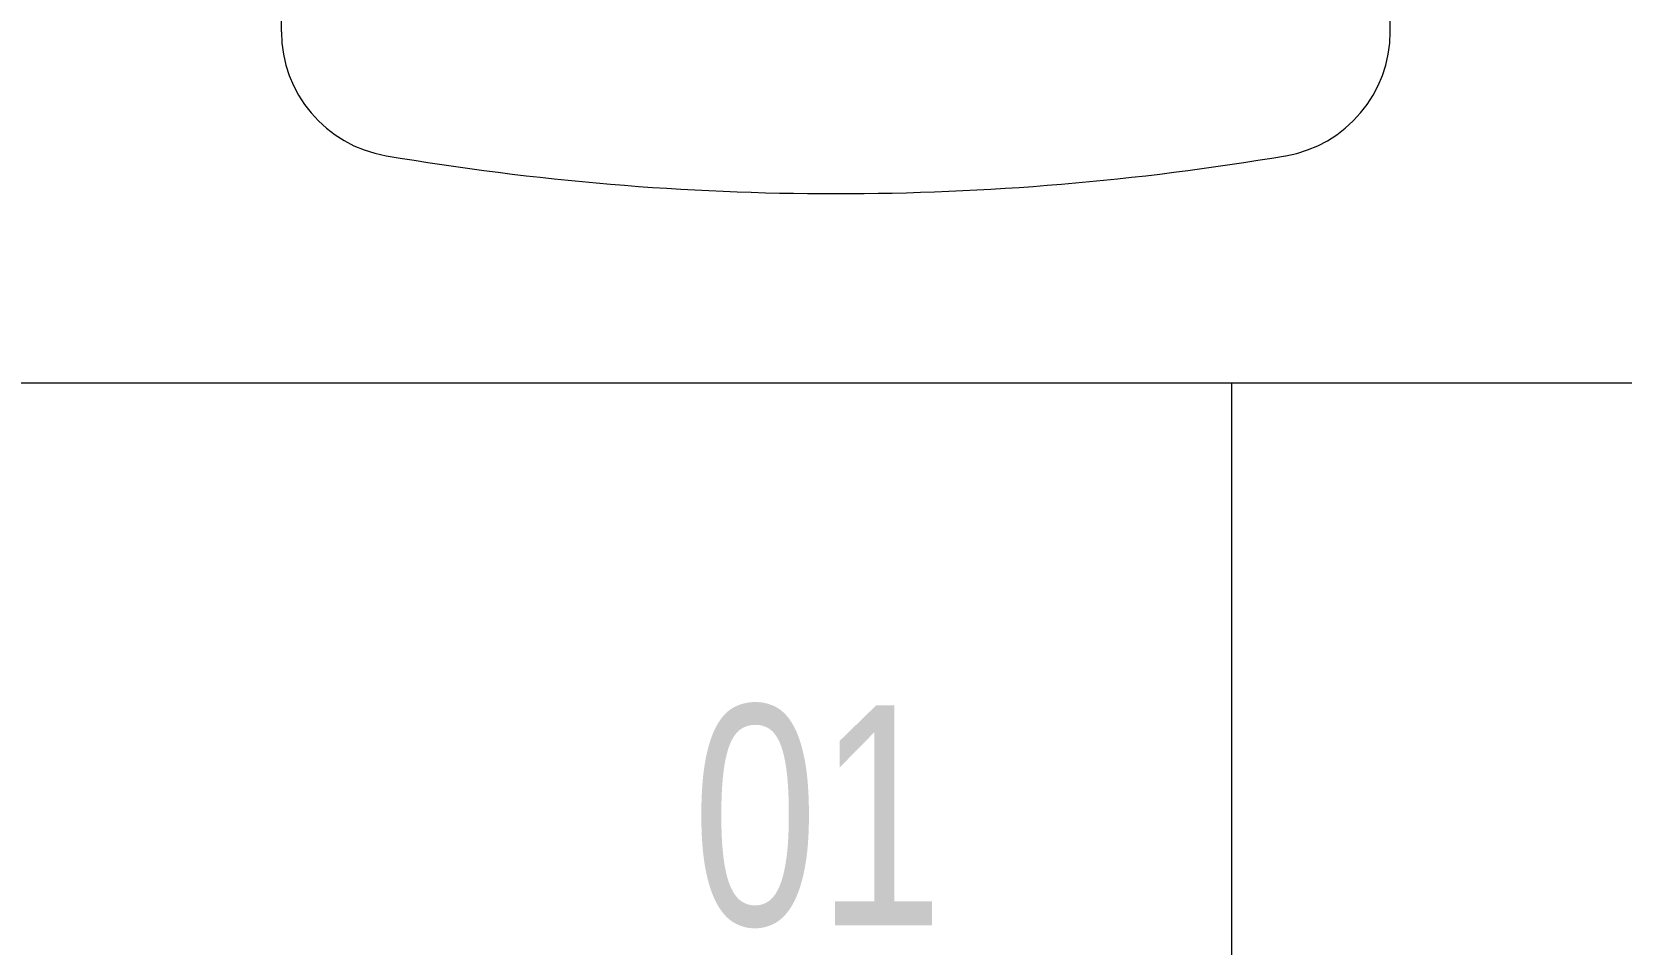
# Model space of a CAD drawing. Header units: inches. Extents: x -12418 to 57169, y -29325 to 19878.
# Drawn here: x 28315 to 28947, y -7402 to -7039 of the extents above; entities that cross this region are included whole.
import ezdxf

# ---------------------------------------------------------------- set-up
doc = ezdxf.new("R2010")
doc.units = ezdxf.units.IN
doc.header["$LTSCALE"] = 25
doc.header["$MEASUREMENT"] = 0
doc.linetypes.add('00-Ground Floor$0$HIDDEN', pattern=[9.525, 6.35, -3.175])
doc.linetypes.add('DASHDOT', pattern=[25.4, 12.7, -6.35, 0, -6.35])
doc.layers.get('0').update_dxf_attribs({"color": 8})
for name, color, linetype, lineweight in [('00-Ground Floor$0$72_EGR_EQP_TAG', 142, 'Continuous', 5), ('00-Ground Floor$0$LOADING', 253, 'Continuous', 5), ('E-LITE-CLNG-CNDT', 6, 'DASHDOT', 35)]:
    doc.layers.add(name, color=color, linetype=linetype, lineweight=lineweight)
doc.styles.add('00-Ground Floor$0$X3G_ENTITY_257CFD', font='swisscl.ttf', dxfattribs={"height": 200})

# ---------------------------------------------------------------- blocks, each defined once
blk = doc.blocks.new('00-Ground Floor$0$GF21043-P')
at = {"color": 0, "linetype": '00-Ground Floor$0$HIDDEN'}
blk.add_line((-0.4, 0.6), (-0.4, 0), dxfattribs=at)
at = {"color": 0}
blk.add_line((-0.8, 0), (0.8, 0), dxfattribs=at)
blk = doc.blocks.new('00-Ground Floor$0$GF21018-P')
at = {"color": 0}
for p, q in [((-0.2207, 0.47563), (-0.2207, 0.0675)), ((0.22049, 0.47563), (0.22049, 0.0675))]:
    blk.add_line(p, q, dxfattribs=at)
for centre, radius, start, end in [((-0.0001, -0.52948), 1.06948, 80.36712, 99.63288), ((-0.1707, 0.47563), 0.05, 99.63288, 180), ((0.17049, 0.47563), 0.05, 0, 80.36712)]:
    blk.add_arc(centre, radius, start, end, dxfattribs=at)
blk = doc.blocks.new('00-Ground Floor')
at = {"layer": '00-Ground Floor$0$LOADING', "extrusion": (2.24021e-05, 7.77426e-06, 1), "xscale": 1000, "yscale": 1000, "zscale": 1000, "rotation": 179.9985892349695}
blk.add_blockref('00-Ground Floor$0$GF21018-P', (28634.56, -6562.98, 0.57), dxfattribs=at)
at = {"layer": '00-Ground Floor$0$LOADING', "extrusion": (2.24019e-05, 2.35417e-18, 1), "xscale": 1000, "yscale": 1000, "zscale": 1000, "rotation": 180.0000000000001}
blk.add_blockref('00-Ground Floor$0$GF21043-P', (28392.19, -7178.36, 0.62), dxfattribs=at)
at = {"layer": '00-Ground Floor$0$72_EGR_EQP_TAG', "insert": (28627.46, -7306.52, -0.01), "char_height": 87.473, "attachment_point": 2, "style": '00-Ground Floor$0$X3G_ENTITY_257CFD'}
blk.add_mtext('01', dxfattribs=at)

msp = doc.modelspace()

# ---------------------------------------------------------------- block references
at = {"layer": 'E-LITE-CLNG-CNDT'}
msp.add_blockref('00-Ground Floor', (0, 0), dxfattribs=at)

doc.saveas('drawing.dxf')
